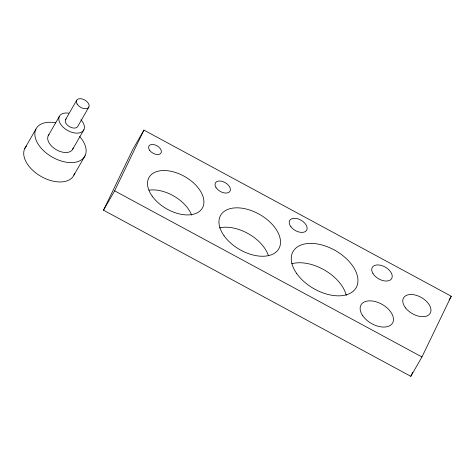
<?xml version="1.0" encoding="UTF-8"?>
<svg xmlns="http://www.w3.org/2000/svg" width="475" height="475" viewBox="0 0 475 475"><rect width="100%" height="100%" fill="white"/><g stroke="black" fill="none" stroke-linecap="round" stroke-linejoin="round"><path stroke-width="0.71" d="M103.497 210.199L132.792 149.465L143.925 130.102L451.25 296.234L421.954 356.968L410.822 376.331L103.497 210.199L114.629 190.837L143.925 130.102M410.822 376.331L412.751 372.329M24.771 148.497L35.904 129.135M48.201 135.779L59.333 116.417M65.479 119.742L76.612 100.379M88.902 107.023L77.769 126.386A6.988 4.21 29.9 0 1 69.006 126.392A6.988 4.21 29.9 0 1 66.162 118.875M72.782 149.073L83.915 129.711M73.946 175.079L85.078 155.717M449.095 299.98L451.25 296.234M114.629 190.837L421.954 356.968M74.575 173.417A27.966 16.833 29.9 0 1 41.182 176.498A27.966 16.833 29.9 0 1 26.416 146.062M79.628 136.479A27.966 16.833 29.9 0 1 73.839 162.468A27.966 16.833 29.9 0 1 36.533 141.14A27.966 16.833 29.9 0 1 55.789 122.853M73.156 148.022A13.983 8.413 29.9 0 1 56.561 149.868A13.983 8.413 29.9 0 1 49.02 134.562M149.043 190.148A30.762 18.513 29.9 0 1 191.603 215.122M219.48 227.893A33.559 20.193 29.9 0 1 268.363 255.514M291.787 263.75A36.355 21.88 29.9 0 1 346.257 295.343M80.94 119.813A13.983 8.413 29.9 0 1 78.69 133.036A13.983 8.413 29.9 0 1 59.856 122.853A13.983 8.413 29.9 0 1 68.649 113.169M152.16 196.116A30.762 18.513 29.9 0 0 200.949 210.021A30.762 18.513 29.9 0 0 174.034 172.027A30.762 18.513 29.9 0 0 152.16 196.116M224.04 235.748A33.559 20.193 29.9 0 0 277.263 250.913A33.559 20.193 29.9 0 0 247.908 209.469A33.559 20.193 29.9 0 0 224.04 235.748M296.768 273.63A36.355 21.88 29.9 0 0 354.427 290.053A36.355 21.88 29.9 0 0 322.62 245.153A36.355 21.88 29.9 0 0 296.768 273.63M149.684 150.338A6.988 4.21 29.9 0 0 160.764 153.383A6.988 4.21 29.9 0 0 154.518 144.768A6.988 4.21 29.9 0 0 149.684 150.338M215.959 187.435A8.39 5.047 29.9 0 0 229.283 192.06A8.39 5.047 29.9 0 0 222.941 181.598A8.39 5.047 29.9 0 0 215.959 187.435M290.961 226.824A9.785 5.89 29.9 0 0 306.405 230.595A9.785 5.89 29.9 0 0 297.124 218.631A9.785 5.89 29.9 0 0 290.961 226.824M372.946 273.517A11.186 6.733 29.9 0 0 390.717 279.692A11.186 6.733 29.9 0 0 382.256 265.739A11.186 6.733 29.9 0 0 372.946 273.517M405.555 307.913A15.378 9.257 29.9 0 0 429.822 313.821A15.378 9.257 29.9 0 0 415.215 295.028A15.378 9.257 29.9 0 0 405.555 307.913M362.775 315.798A18.175 10.937 29.9 0 0 391.626 324.271A18.175 10.937 29.9 0 0 376.016 301.779A18.175 10.937 29.9 0 0 362.775 315.798M77.116 104.037A6.988 4.21 29.9 0 0 88.219 107.896A6.988 4.21 29.9 0 0 82.935 99.174A6.988 4.21 29.9 0 0 77.116 104.037"/></g></svg>
